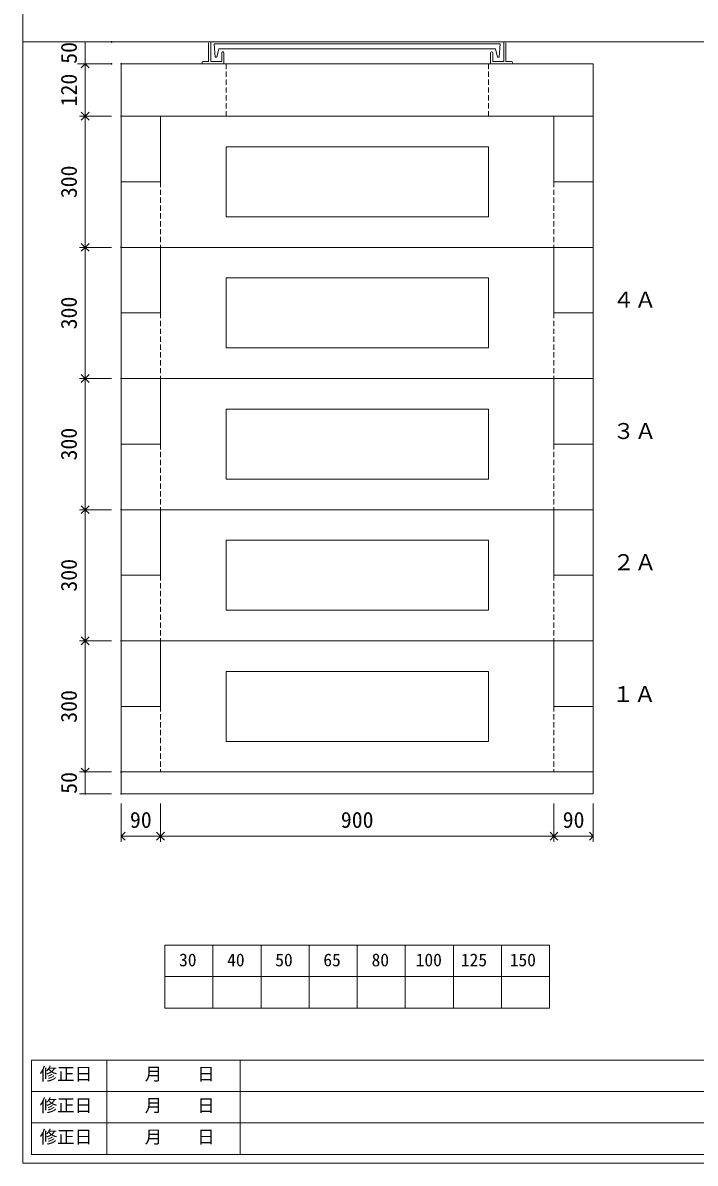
# Model space of a CAD drawing. Units: millimetres, scale not verified. Extents: x -4890 to 18490, y -2304 to 2303.
# Drawn here: x -1230 to 308, y -1972 to 637 of the extents above; entities that cross this region are included whole.
import ezdxf
from ezdxf.enums import TextEntityAlignment as Align

# ---------------------------------------------------------------- set-up
doc = ezdxf.new("R2010")
doc.units = ezdxf.units.MM
doc.header["$LTSCALE"] = 10
doc.header["$PDMODE"] = 32
doc.header["$PDSIZE"] = 2
doc.linetypes.add('DASHED1', pattern=[1.8, 1.2, -0.6])
doc.linetypes.add('USER2', pattern=[50.8, 31.75, -6.35, 6.35, -6.35])
for name, color, linetype, lineweight in [('0-1_Defpoints', 7, 'USER2', 5), ('0-2_waku', 7, 'Continuous', 18), ('0-3_gaikei', 7, 'Continuous', 18), ('0-4_kakure', 7, 'DASHED1', 5), ('0-5_sunpou', 7, 'Continuous', 5), ('0-8_uchigawa', 6, 'Continuous', 18), ('0-A_futa', 3, 'Continuous', 18), ('0-B_GL', 4, 'Continuous', 18), ('0-D_文字１', 7, 'Continuous', 18)]:
    doc.layers.add(name, color=color, linetype=linetype, lineweight=lineweight)
doc.styles.add('ＭＳ ゴシック', font='')
doc.styles.get('ＭＳ ゴシック').set_extended_font_data('MS Gothic')

# ---------------------------------------------------------------- blocks, each defined once
blk = doc.blocks.new('_Open90')
at = {"layer": '0-5_sunpou'}
blk.add_line((0, 0), (-1, 0), dxfattribs=at)
blk.add_lwpolyline([(-0.5, 0.5), (0, 0), (-0.5, -0.5)], dxfattribs=at)
blk = doc.blocks.new('D48')
at = {"layer": '0-1_Defpoints'}
for p in [(442.32, 2744.36), (359.96, 2624.36), (442.32, 2624.36)]:
    blk.add_point(p, dxfattribs=at)
at = {"layer": '0-5_sunpou'}
for p, q in [((420.32, 2744.36), (346.96, 2744.36)), ((359.96, 2726.36), (359.96, 2642.36)), ((420.32, 2624.36), (346.96, 2624.36))]:
    blk.add_line(p, q, dxfattribs=at)
at = {"layer": '0-5_sunpou', "xscale": 18, "yscale": 18}
for p, rotation in [((359.96, 2744.36), 90), ((359.96, 2624.36), 270)]:
    blk.add_blockref('_Open90', p, dxfattribs=dict(at, rotation=rotation))
at = {"layer": '0-5_sunpou', "style": 'ＭＳ ゴシック'}
blk.add_text('120', height=36.66, rotation=90, dxfattribs=at).set_placement((351.96, 2646.86), align=Align.BOTTOM_LEFT)
blk = doc.blocks.new('D49')
at = {"layer": '0-1_Defpoints'}
for p in [(442.32, 2324.36), (359.96, 2024.36), (442.32, 2024.36)]:
    blk.add_point(p, dxfattribs=at)
at = {"layer": '0-5_sunpou'}
for p, q in [((420.32, 2324.36), (346.96, 2324.36)), ((359.96, 2306.36), (359.96, 2042.36)), ((420.32, 2024.36), (346.96, 2024.36))]:
    blk.add_line(p, q, dxfattribs=at)
at = {"layer": '0-5_sunpou', "xscale": 18, "yscale": 18}
for p, rotation in [((359.96, 2324.36), 90), ((359.96, 2024.36), 270)]:
    blk.add_blockref('_Open90', p, dxfattribs=dict(at, rotation=rotation))
at = {"layer": '0-5_sunpou', "style": 'ＭＳ ゴシック'}
blk.add_text('300', height=36.66, rotation=90, dxfattribs=at).set_placement((351.96, 2136.86), align=Align.BOTTOM_LEFT)
blk = doc.blocks.new('D50')
at = {"layer": '0-1_Defpoints'}
for p in [(442.32, 2024.36), (359.96, 1724.36), (442.32, 1724.36)]:
    blk.add_point(p, dxfattribs=at)
at = {"layer": '0-5_sunpou'}
for p, q in [((420.32, 2024.36), (346.96, 2024.36)), ((359.96, 2006.36), (359.96, 1742.36)), ((420.32, 1724.36), (346.96, 1724.36))]:
    blk.add_line(p, q, dxfattribs=at)
at = {"layer": '0-5_sunpou', "xscale": 18, "yscale": 18}
for p, rotation in [((359.96, 2024.36), 90), ((359.96, 1724.36), 270)]:
    blk.add_blockref('_Open90', p, dxfattribs=dict(at, rotation=rotation))
at = {"layer": '0-5_sunpou', "style": 'ＭＳ ゴシック'}
blk.add_text('300', height=36.66, rotation=90, dxfattribs=at).set_placement((351.96, 1836.86), align=Align.BOTTOM_LEFT)
blk = doc.blocks.new('D51')
at = {"layer": '0-1_Defpoints'}
for p in [(442.32, 1424.36), (359.96, 1124.36), (442.32, 1124.36)]:
    blk.add_point(p, dxfattribs=at)
at = {"layer": '0-5_sunpou'}
for p, q in [((420.32, 1424.36), (346.96, 1424.36)), ((359.96, 1406.36), (359.96, 1142.36)), ((420.32, 1124.36), (346.96, 1124.36))]:
    blk.add_line(p, q, dxfattribs=at)
at = {"layer": '0-5_sunpou', "xscale": 18, "yscale": 18}
for p, rotation in [((359.96, 1424.36), 90), ((359.96, 1124.36), 270)]:
    blk.add_blockref('_Open90', p, dxfattribs=dict(at, rotation=rotation))
at = {"layer": '0-5_sunpou', "style": 'ＭＳ ゴシック'}
blk.add_text('300', height=36.66, rotation=90, dxfattribs=at).set_placement((351.96, 1236.86), align=Align.BOTTOM_LEFT)
blk = doc.blocks.new('D64')
at = {"layer": '0-1_Defpoints'}
for p in [(420.32, 2794.36), (359.96, 2744.36), (420.32, 2744.36)]:
    blk.add_point(p, dxfattribs=at)
at = {"layer": '0-5_sunpou'}
for p, q in [((398.32, 2794.36), (346.96, 2794.36)), ((359.96, 2794.36), (359.96, 2744.36)), ((398.32, 2744.36), (346.96, 2744.36))]:
    blk.add_line(p, q, dxfattribs=at)
at = {"layer": '0-5_sunpou', "style": 'ＭＳ ゴシック'}
blk.add_text('50', height=36.66, rotation=90, dxfattribs=at).set_placement((351.96, 2744.36), align=Align.BOTTOM_LEFT)
blk = doc.blocks.new('D72')
at = {"layer": '0-1_Defpoints'}
for p in [(442.32, 2624.36), (359.96, 2324.36), (442.32, 2324.36)]:
    blk.add_point(p, dxfattribs=at)
at = {"layer": '0-5_sunpou'}
for p, q in [((420.32, 2624.36), (346.96, 2624.36)), ((359.96, 2606.36), (359.96, 2342.36)), ((420.32, 2324.36), (346.96, 2324.36))]:
    blk.add_line(p, q, dxfattribs=at)
at = {"layer": '0-5_sunpou', "xscale": 18, "yscale": 18}
for p, rotation in [((359.96, 2624.36), 90), ((359.96, 2324.36), 270)]:
    blk.add_blockref('_Open90', p, dxfattribs=dict(at, rotation=rotation))
at = {"layer": '0-5_sunpou', "style": 'ＭＳ ゴシック'}
blk.add_text('300', height=36.66, rotation=90, dxfattribs=at).set_placement((351.96, 2436.86), align=Align.BOTTOM_LEFT)
blk = doc.blocks.new('D59')
at = {"layer": '0-1_Defpoints'}
for p in [(442.32, 1724.36), (359.96, 1424.36), (442.32, 1424.36)]:
    blk.add_point(p, dxfattribs=at)
at = {"layer": '0-5_sunpou'}
for p, q in [((420.32, 1724.36), (346.96, 1724.36)), ((359.96, 1706.36), (359.96, 1442.36)), ((420.32, 1424.36), (346.96, 1424.36))]:
    blk.add_line(p, q, dxfattribs=at)
at = {"layer": '0-5_sunpou', "xscale": 18, "yscale": 18}
for p, rotation in [((359.96, 1724.36), 90), ((359.96, 1424.36), 270)]:
    blk.add_blockref('_Open90', p, dxfattribs=dict(at, rotation=rotation))
at = {"layer": '0-5_sunpou', "style": 'ＭＳ ゴシック'}
blk.add_text('300', height=36.66, rotation=90, dxfattribs=at).set_placement((351.96, 1536.86), align=Align.BOTTOM_LEFT)
blk = doc.blocks.new('D63')
at = {"layer": '0-1_Defpoints'}
for p in [(442.32, 1124.36), (359.96, 1074.36), (442.32, 1074.36)]:
    blk.add_point(p, dxfattribs=at)
at = {"layer": '0-5_sunpou'}
for p, q in [((420.32, 1124.36), (346.96, 1124.36)), ((359.96, 1124.36), (359.96, 1074.36)), ((420.32, 1074.36), (346.96, 1074.36))]:
    blk.add_line(p, q, dxfattribs=at)
at = {"layer": '0-5_sunpou', "style": 'ＭＳ ゴシック'}
blk.add_text('50', height=36.66, rotation=90, dxfattribs=at).set_placement((351.96, 1074.36), align=Align.BOTTOM_LEFT)

msp = doc.modelspace()

# ---------------------------------------------------------------- linework, layer by layer
at = {"layer": '0-2_waku'}
for p, q in [((-1230, 2303.35), (-1230, -1971.65)), ((-1230, 2303.35), (-1230, -1971.65)), ((-1230, 2303.35), (-1230, -1971.65)), ((-905, -1472.65), (-905, -1616.65)), ((-905, -1472.65), (-905, -1616.65)), ((-905, -1472.65), (-905, -1616.65)), ((-905, -1472.65), (-905, -1616.65)), ((-905, -1472.65), (-25, -1472.65)), ((-795, -1472.65), (-795, -1616.65)), ((-685, -1472.65), (-685, -1616.65)), ((-685, -1472.65), (-685, -1616.65)), ((-575, -1472.65), (-575, -1616.65)), ((-465, -1472.65), (-465, -1616.65)), ((-355, -1472.65), (-355, -1616.65)), ((-245, -1472.65), (-245, -1616.65)), ((-135, -1472.65), (-135, -1616.65)), ((-25, -1472.65), (-25, -1616.65)), ((-905, -1544.65), (-25, -1544.65)), ((-905, -1616.65), (-25, -1616.65)), ((-1210, -1735.65), (-1210, -1951.65)), ((-1210, -1735.65), (818, -1735.65)), ((-1037.5, -1735.65), (-1037.5, -1951.65)), ((-732.5, -1735.65), (-732.5, -1951.65)), ((-732.5, -1735.65), (-732.5, -1951.65)), ((-1210, -1807.65), (818, -1807.65)), ((-1210, -1879.65), (530, -1879.65)), ((-1210, -1951.65), (818, -1951.65)), ((-1230, -1971.65), (4890, -1971.65)), ((-1230, -1971.65), (4890, -1971.65))]:
    msp.add_line(p, q, dxfattribs=at)
at = {"layer": '0-3_gaikei'}
for p, q in [((-1005, 543.35), (75, 543.35)), ((-1005, 423.35), (-1005, 543.35)), ((75, 423.35), (75, 543.35)), ((-915, 423.35), (-1005, 423.35)), ((-1005, 273.35), (-1005, 423.35)), ((-915, 423.35), (-15, 423.35)), ((-915, 423.35), (-915, 273.35)), ((-915, 423.35), (-915, 273.35)), ((-915, 423.35), (-915, 273.35)), ((-915, 423.35), (-915, 273.35)), ((-915, 423.35), (-915, 273.35)), ((-15, 423.35), (75, 423.35)), ((-15, 423.35), (-15, 273.35)), ((-15, 423.35), (-15, 273.35)), ((-15, 423.35), (-15, 273.35)), ((-15, 423.35), (-15, 273.35)), ((-15, 423.35), (-15, 273.35)), ((75, 273.35), (75, 423.35)), ((-915, 273.35), (-1005, 273.35)), ((-915, 273.35), (-1005, 273.35)), ((-915, 273.35), (-1005, 273.35)), ((-915, 273.35), (-1005, 273.35)), ((-1005, 273.35), (-1005, 123.35)), ((-1005, 273.35), (-1005, 123.35)), ((-1005, 273.35), (-1005, 123.35)), ((-1005, 273.35), (-1005, 123.35)), ((75, 273.35), (-15, 273.35)), ((75, 273.35), (-15, 273.35)), ((75, 273.35), (-15, 273.35)), ((75, 273.35), (-15, 273.35)), ((75, 273.35), (-15, 273.35)), ((75, 273.35), (75, 123.35)), ((75, 273.35), (75, 123.35)), ((75, 273.35), (75, 123.35)), ((75, 273.35), (75, 123.35)), ((75, 273.35), (75, 123.35)), ((-1005, -26.65), (-1005, 123.35)), ((75, 123.35), (-1005, 123.35)), ((75, 123.35), (-1005, 123.35)), ((75, 123.35), (-1005, 123.35)), ((75, 123.35), (-1005, 123.35)), ((75, 123.35), (-1005, 123.35)), ((-915, 123.35), (-915, -26.65)), ((-915, 123.35), (-915, -26.65)), ((-915, 123.35), (-915, -26.65)), ((-915, 123.35), (-915, -26.65)), ((-915, 123.35), (-915, -26.65)), ((-915, 123.35), (-15, 123.35)), ((-915, 123.35), (-15, 123.35)), ((-75, 123.35), (-855, 123.35)), ((-15, 123.35), (-15, -26.65)), ((-15, 123.35), (-15, -26.65)), ((-15, 123.35), (-15, -26.65)), ((-15, 123.35), (-15, -26.65)), ((-15, 123.35), (-15, -26.65)), ((75, -26.65), (75, 123.35)), ((-915, -26.65), (-1005, -26.65)), ((-915, -26.65), (-1005, -26.65)), ((-915, -26.65), (-1005, -26.65)), ((-915, -26.65), (-1005, -26.65)), ((-1005, -26.65), (-1005, -176.65)), ((-1005, -26.65), (-1005, -176.65)), ((-1005, -26.65), (-1005, -176.65)), ((-1005, -26.65), (-1005, -176.65)), ((75, -26.65), (-15, -26.65)), ((75, -26.65), (-15, -26.65)), ((75, -26.65), (-15, -26.65)), ((75, -26.65), (-15, -26.65)), ((75, -26.65), (-15, -26.65)), ((75, -26.65), (75, -176.65)), ((75, -26.65), (75, -176.65)), ((75, -26.65), (75, -176.65)), ((75, -26.65), (75, -176.65)), ((75, -26.65), (75, -176.65)), ((75, -176.65), (-1005, -176.65)), ((75, -176.65), (-1005, -176.65)), ((75, -176.65), (-1005, -176.65)), ((75, -176.65), (-1005, -176.65)), ((75, -176.65), (-1005, -176.65)), ((-1005, -326.65), (-1005, -176.65)), ((-915, -176.65), (-15, -176.65)), ((-915, -176.65), (-915, -326.65)), ((-915, -176.65), (-915, -326.65)), ((-915, -176.65), (-915, -326.65)), ((-915, -176.65), (-915, -326.65)), ((-915, -176.65), (-915, -326.65)), ((-915, -176.65), (-15, -176.65)), ((-75, -176.65), (-855, -176.65)), ((-15, -176.65), (-15, -326.65)), ((-15, -176.65), (-15, -326.65)), ((-15, -176.65), (-15, -326.65)), ((-15, -176.65), (-15, -326.65)), ((-15, -176.65), (-15, -326.65)), ((75, -326.65), (75, -176.65)), ((-1005, -326.65), (-1005, -476.65)), ((-1005, -326.65), (-1005, -476.65)), ((-1005, -326.65), (-1005, -476.65)), ((-1005, -326.65), (-1005, -476.65)), ((-1005, -326.65), (-1005, -476.65)), ((-915, -326.65), (-1005, -326.65)), ((-915, -326.65), (-1005, -326.65)), ((-915, -326.65), (-1005, -326.65)), ((-915, -326.65), (-1005, -326.65)), ((-915, -326.65), (-1005, -326.65)), ((75, -326.65), (-15, -326.65)), ((75, -326.65), (-15, -326.65)), ((75, -326.65), (-15, -326.65)), ((75, -326.65), (-15, -326.65)), ((75, -326.65), (-15, -326.65)), ((75, -326.65), (75, -476.65)), ((75, -326.65), (75, -476.65)), ((75, -326.65), (75, -476.65)), ((75, -326.65), (75, -476.65)), ((75, -326.65), (75, -476.65)), ((75, -476.65), (-1005, -476.65)), ((75, -476.65), (-1005, -476.65)), ((75, -476.65), (-1005, -476.65)), ((75, -476.65), (-1005, -476.65)), ((75, -476.65), (-1005, -476.65)), ((-1005, -626.65), (-1005, -476.65)), ((-915, -476.65), (-15, -476.65)), ((-915, -476.65), (-915, -626.65)), ((-915, -476.65), (-915, -626.65)), ((-915, -476.65), (-915, -626.65)), ((-915, -476.65), (-915, -626.65)), ((-915, -476.65), (-915, -626.65)), ((-75, -476.65), (-855, -476.65)), ((-15, -476.65), (-15, -626.65)), ((-15, -476.65), (-15, -626.65)), ((-15, -476.65), (-15, -626.65)), ((-15, -476.65), (-15, -626.65)), ((-15, -476.65), (-15, -626.65)), ((75, -626.65), (75, -476.65)), ((-1005, -626.65), (-1005, -776.65)), ((-1005, -626.65), (-1005, -776.65)), ((-1005, -626.65), (-1005, -776.65)), ((-1005, -626.65), (-1005, -776.65)), ((-1005, -626.65), (-1005, -776.65)), ((-915, -626.65), (-1005, -626.65)), ((-915, -626.65), (-1005, -626.65)), ((-915, -626.65), (-1005, -626.65)), ((-915, -626.65), (-1005, -626.65)), ((-915, -626.65), (-1005, -626.65)), ((75, -626.65), (-15, -626.65)), ((75, -626.65), (-15, -626.65)), ((75, -626.65), (-15, -626.65)), ((75, -626.65), (-15, -626.65)), ((75, -626.65), (-15, -626.65)), ((75, -626.65), (75, -776.65)), ((75, -626.65), (75, -776.65)), ((75, -626.65), (75, -776.65)), ((75, -626.65), (75, -776.65)), ((75, -626.65), (75, -776.65)), ((-1005, -926.65), (-1005, -776.65)), ((75, -776.65), (-1005, -776.65)), ((75, -776.65), (-1005, -776.65)), ((75, -776.65), (-1005, -776.65)), ((75, -776.65), (-1005, -776.65)), ((75, -776.65), (-1005, -776.65)), ((-915, -776.65), (-915, -926.65)), ((-915, -776.65), (-915, -926.65)), ((-915, -776.65), (-915, -926.65)), ((-915, -776.65), (-915, -926.65)), ((-915, -776.65), (-915, -926.65)), ((-915, -776.65), (-15, -776.65)), ((-75, -776.65), (-855, -776.65)), ((-15, -776.65), (-15, -926.65)), ((-15, -776.65), (-15, -926.65)), ((-15, -776.65), (-15, -926.65)), ((-15, -776.65), (-15, -926.65)), ((-15, -776.65), (-15, -926.65)), ((75, -926.65), (75, -776.65)), ((-1005, -926.65), (-1005, -1076.65)), ((-1005, -926.65), (-1005, -1076.65)), ((-1005, -926.65), (-1005, -1076.65)), ((-1005, -926.65), (-1005, -1076.65)), ((-1005, -926.65), (-1005, -1076.65)), ((-915, -926.65), (-1005, -926.65)), ((-915, -926.65), (-1005, -926.65)), ((-915, -926.65), (-1005, -926.65)), ((-915, -926.65), (-1005, -926.65)), ((-915, -926.65), (-1005, -926.65)), ((75, -926.65), (-15, -926.65)), ((75, -926.65), (-15, -926.65)), ((75, -926.65), (-15, -926.65)), ((75, -926.65), (-15, -926.65)), ((75, -926.65), (-15, -926.65)), ((75, -926.65), (75, -1076.65)), ((75, -926.65), (75, -1076.65)), ((75, -926.65), (75, -1076.65)), ((75, -926.65), (75, -1076.65)), ((75, -926.65), (75, -1076.65)), ((-1005, -1126.65), (-1005, -1076.65)), ((75, -1076.65), (-1005, -1076.65)), ((75, -1076.65), (-1005, -1076.65)), ((75, -1076.65), (-1005, -1076.65)), ((75, -1076.65), (-1005, -1076.65)), ((75, -1076.65), (-1005, -1076.65)), ((-75, -1076.65), (-855, -1076.65)), ((75, -1126.65), (75, -1076.65)), ((75, -1126.65), (-1005, -1126.65)), ((75, -1126.65), (-1005, -1126.65)), ((75, -1126.65), (-1005, -1126.65))]:
    msp.add_line(p, q, dxfattribs=at)
for points in [[(-915, 273.35), (-1005, 273.35), (-1005, 123.35)], [(-915, -26.65), (-1005, -26.65), (-1005, -176.65)]]:
    msp.add_lwpolyline(points, dxfattribs=at)
at = {"layer": '0-4_kakure'}
for p, q in [((-765, 423.35), (-765, 543.35)), ((-165, 423.35), (-165, 543.35)), ((-915, 273.35), (-915, 123.35)), ((-15, 273.35), (-15, 123.35)), ((-915, -26.65), (-915, -176.65)), ((-15, -26.65), (-15, -176.65)), ((-915, -326.65), (-915, -476.65)), ((-15, -326.65), (-15, -476.65)), ((-915, -626.65), (-915, -776.65)), ((-15, -626.65), (-15, -776.65)), ((-915, -926.65), (-915, -1076.65)), ((-15, -926.65), (-15, -1076.65))]:
    msp.add_line(p, q, dxfattribs=at)
at = {"layer": '0-5_sunpou'}
for p, q in [((-1027, 593.35), (-1104.86, 593.35)), ((-1027, 543.35), (-1104.86, 543.35)), ((-1005, -1148.65), (-1005, -1236.57)), ((-915, -1148.65), (-915, -1236.57)), ((-915, -1148.65), (-915, -1236.57)), ((-15, -1148.65), (-15, -1236.57)), ((-15, -1148.65), (-15, -1236.57)), ((75, -1148.65), (75, -1236.57)), ((-987, -1223.57), (-933, -1223.57)), ((-897, -1223.57), (-33, -1223.57)), ((3, -1223.57), (57, -1223.57))]:
    msp.add_line(p, q, dxfattribs=at)
at = {"layer": '0-8_uchigawa'}
for p, q in [((-165, 353.35), (-765, 353.35)), ((-765, 353.35), (-765, 193.35)), ((-165, 353.35), (-165, 193.35)), ((-165, 193.35), (-765, 193.35)), ((-165, 53.35), (-765, 53.35)), ((-765, 53.35), (-765, -106.65)), ((-165, 53.35), (-165, -106.65)), ((-165, -106.65), (-765, -106.65)), ((-165, -246.65), (-765, -246.65)), ((-765, -246.65), (-765, -406.65)), ((-165, -246.65), (-165, -406.65)), ((-165, -406.65), (-765, -406.65)), ((-165, -546.65), (-765, -546.65)), ((-765, -546.65), (-765, -706.65)), ((-165, -546.65), (-165, -706.65)), ((-165, -706.65), (-765, -706.65)), ((-165, -846.65), (-765, -846.65)), ((-765, -846.65), (-765, -1006.65)), ((-165, -846.65), (-165, -1006.65)), ((-165, -1006.65), (-765, -1006.65))]:
    msp.add_line(p, q, dxfattribs=at)
at = {"layer": '0-A_futa'}
for p, q in [((-805, 591.35), (-805, 548.35)), ((-800, 593.35), (-800, 548.35)), ((-792.19, 588.85), (-137.86, 588.85)), ((-792.19, 588.85), (-789.7, 558.85)), ((-781.67, 577.85), (-785.99, 558.85)), ((-781.67, 577.85), (-148.33, 577.85)), ((-148.33, 577.85), (-144.01, 558.85)), ((-137.86, 588.85), (-140.11, 558.85)), ((-130, 593.35), (-130, 548.35)), ((-125, 591.35), (-125, 548.35)), ((-818, 548.35), (-805, 548.35)), ((-800, 548.35), (-775, 548.35)), ((-789.7, 558.85), (-785.99, 558.85)), ((-775, 568.35), (-775, 548.35)), ((-773, 570.35), (-772, 570.35)), ((-770, 568.35), (-770, 543.35)), ((-160, 568.35), (-160, 543.35)), ((-157, 570.35), (-158, 570.35)), ((-155, 568.35), (-155, 548.35)), ((-130, 548.35), (-155, 548.35)), ((-140.11, 558.85), (-144.01, 558.85)), ((-112, 548.35), (-125, 548.35)), ((-820, 546.35), (-820, 545.35)), ((-770, 543.35), (-818, 543.35)), ((-160, 543.35), (-112, 543.35)), ((-110, 546.35), (-110, 545.35))]:
    msp.add_line(p, q, dxfattribs=at)
for centre, start, end in [((-818, 546.35), 90, 180), ((-773, 568.35), 90, 180), ((-772, 568.35), 0, 90), ((-158, 568.35), 90, 180), ((-157, 568.35), 0, 90), ((-112, 546.35), 0, 90), ((-818, 545.35), 180, 270), ((-112, 545.35), 270, 0)]:
    msp.add_arc(centre, 2, start, end, dxfattribs=at)
at = {"layer": '0-B_GL'}
msp.add_line((-1230, 593.35), (4890, 593.35), dxfattribs=at)
msp.add_line((-1230, 593.35), (4890, 593.35), dxfattribs=at)
msp.add_line((-1230, 593.35), (4890, 593.35), dxfattribs=at)
msp.add_line((-1230, 593.35), (4890, 593.35), dxfattribs=at)

# ---------------------------------------------------------------- block references
at = {"layer": '0-5_sunpou'}
for name in ['D64', 'D48', 'D72', 'D49', 'D50', 'D59', 'D51', 'D63']:
    msp.add_blockref(name, (-1447.32, -2201.01), dxfattribs=at)
at = {"layer": '0-5_sunpou', "xscale": 18, "yscale": 18, "rotation": 180}
for p in [(-1005, -1223.57), (-915, -1223.57), (-15, -1223.57)]:
    msp.add_blockref('_Open90', p, dxfattribs=at)
at = {"layer": '0-5_sunpou', "xscale": 18, "yscale": 18}
for p in [(-915, -1223.57), (-15, -1223.57), (75, -1223.57)]:
    msp.add_blockref('_Open90', p, dxfattribs=at)

# ---------------------------------------------------------------- texts
at = {"layer": '0-5_sunpou', "style": 'ＭＳ ゴシック'}
for s, p in [('90', (-985, -1215.57)), ('900', (-502.5, -1215.57)), ('90', (5, -1215.57))]:
    msp.add_text(s, height=36.66, dxfattribs=at).set_placement(p, align=Align.BOTTOM_LEFT)
at = {"layer": '0-D_文字１', "style": 'ＭＳ ゴシック'}
for s, height, p in [('４Ａ', 36.66, (119.32, -25.53)), ('３Ａ', 36.66, (119.63, -326.09)), ('２Ａ', 36.66, (119.63, -626.09)), ('１Ａ', 36.66, (118.31, -927.96)), ('30', 29.33, (-872.54, -1530.09)), ('40', 29.33, (-762.54, -1530.09)), ('50', 29.33, (-652.54, -1530.09)), ('65', 29.33, (-542.54, -1530.09)), ('80', 29.33, (-432.14, -1530.09)), ('100', 29.33, (-331.26, -1530.09)), ('125', 29.33, (-227.87, -1530.09)), ('150', 29.33, (-116.11, -1530.09)), ('修正日', 29.33, (-1191.35, -1790.95)), ('\u3000\u3000月\u3000\u3000日', 29.33, (-1031.2, -1790.95)), ('修正日', 29.33, (-1191.35, -1862.95)), ('\u3000\u3000月\u3000\u3000日', 29.33, (-1031.2, -1862.95)), ('修正日', 29.33, (-1191.35, -1934.95)), ('\u3000\u3000月\u3000\u3000日', 29.33, (-1031.2, -1934.95))]:
    msp.add_text(s, height=height, dxfattribs=at).set_placement(p, align=Align.BOTTOM_LEFT)

doc.saveas('drawing.dxf')
